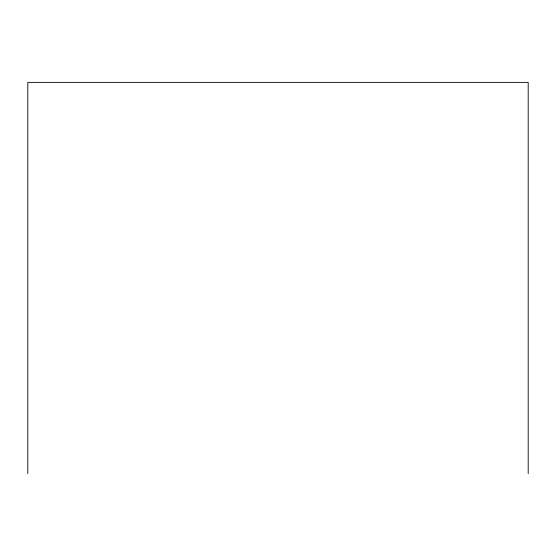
<?xml version="1.0" encoding="UTF-8"?>
<svg xmlns="http://www.w3.org/2000/svg" width="556" height="556" viewBox="0 0 556 556"><rect width="100%" height="100%" fill="white"/><g stroke="black" fill="none" stroke-linecap="round" stroke-linejoin="round"><path stroke-width="0.83" d="M528.2 473.622L528.2 82.378L27.8 82.378L27.8 473.622"/></g></svg>
